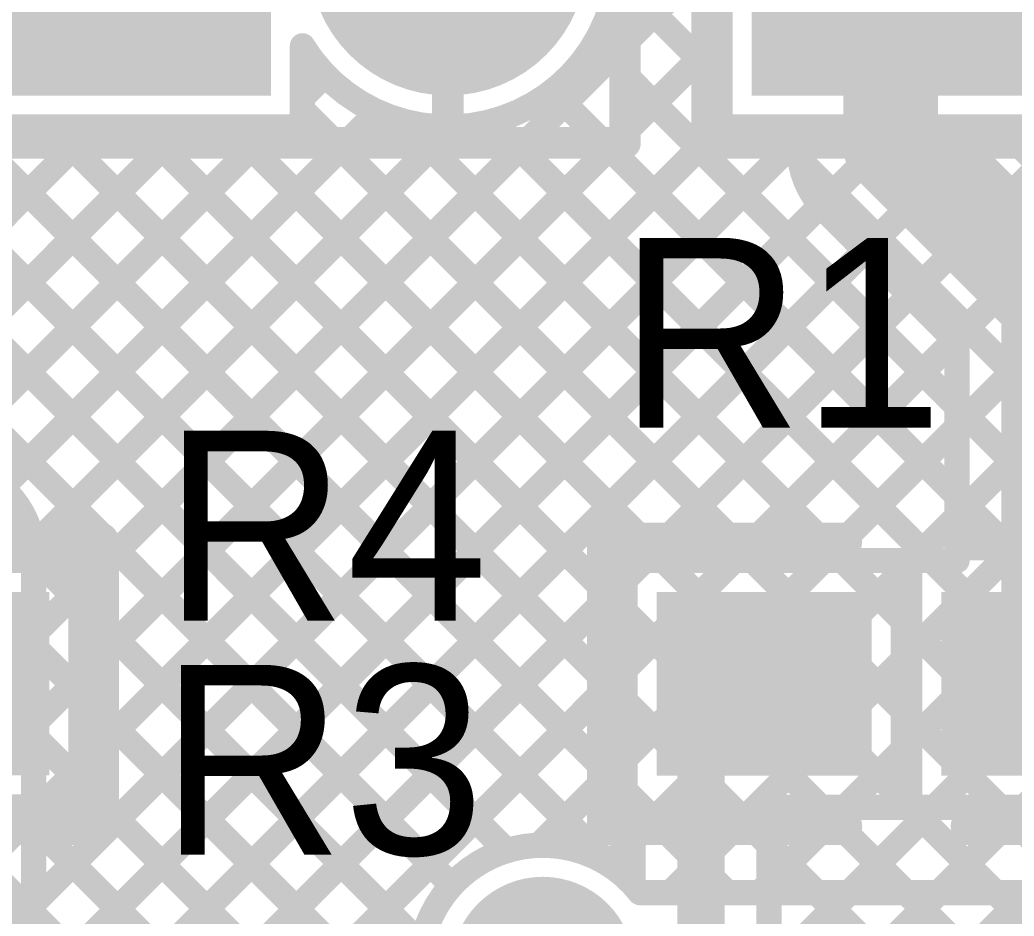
# Model space of a CAD drawing. Header units: millimetres. Extents: x 31.5 to 66.5, y 50.5 to 78.
# Drawn here: x 40.88 to 48.87, y 65.32 to 72.51 of the extents above; entities that cross this region are included whole.
import ezdxf

# ---------------------------------------------------------------- set-up
doc = ezdxf.new("R2010")
doc.units = ezdxf.units.MM
for name, color, linetype in [('BottomLayer', 5, 'Continuous'), ('BottomSolder', 6, 'Continuous'), ('MultiLayer', 9, 'Continuous'), ('PadHoleLayer', 156, 'Continuous'), ('TopLayer', 1, 'Continuous'), ('TopOverlay', 2, 'Continuous'), ('TopPaste', 8, 'Continuous'), ('TopSolder', 216, 'Continuous')]:
    doc.layers.add(name, color=color, linetype=linetype)

# ---------------------------------------------------------------- blocks, each defined once
blk = doc.blocks.new('P___DIP_2P_6')
at = {"layer": 'BottomLayer', "const_width": 1.016}
blk.add_lwpolyline([(2.032, 0, 1), (3.048, 0, 1)], format="xyb", close=True, dxfattribs=at)
at = {"layer": 'BottomLayer'}
blk.add_solid([(-1.016, -1.016), (1.016, -1.016), (-1.016, 1.016), (1.016, 1.016)], dxfattribs=at)
at = {"layer": 'BottomSolder', "const_width": 1.1176}
blk.add_lwpolyline([(1.9812, 0, 1), (3.0988, 0, 1)], format="xyb", close=True, dxfattribs=at)
at = {"layer": 'BottomSolder'}
blk.add_solid([(-1.1176, -1.1176), (1.1176, -1.1176), (-1.1176, 1.1176), (1.1176, 1.1176)], dxfattribs=at)
at = {"layer": 'MultiLayer', "const_width": 1.016}
blk.add_lwpolyline([(2.032, 0, 1), (3.048, 0, 1)], format="xyb", close=True, dxfattribs=at)
at = {"layer": 'MultiLayer'}
blk.add_solid([(-1.016, -1.016), (1.016, -1.016), (-1.016, 1.016), (1.016, 1.016)], dxfattribs=at)
at = {"layer": 'PadHoleLayer', "const_width": 0.508}
for points in [[(-0.254, 0, 1), (0.254, 0, 1)], [(2.286, 0, 1), (2.794, 0, 1)]]:
    blk.add_lwpolyline(points, format="xyb", close=True, dxfattribs=at)
at = {"layer": 'TopLayer', "const_width": 1.016}
blk.add_lwpolyline([(2.032, 0, 1), (3.048, 0, 1)], format="xyb", close=True, dxfattribs=at)
at = {"layer": 'TopLayer'}
blk.add_solid([(-1.016, -1.016), (1.016, -1.016), (-1.016, 1.016), (1.016, 1.016)], dxfattribs=at)
at = {"layer": 'TopOverlay', "const_width": 0.254}
for points in [[(-1.4732, 1.4986), (3.9624, 1.4986)], [(-1.4732, -1.4986), (-1.4732, 1.4986)], [(3.9624, -1.4986), (3.9624, 1.4986)], [(-1.4732, -1.4986), (3.9624, -1.4986)]]:
    blk.add_lwpolyline(points, dxfattribs=at)
at = {"layer": 'TopOverlay', "const_width": 0.127}
for points in [[(-1.5367, 1.4986, 1), (-1.4097, 1.4986, 1)], [(-1.5367, 1.4986, 1), (-1.4097, 1.4986, 1)], [(3.8989, 1.4986, 1), (4.0259, 1.4986, 1)], [(3.8989, 1.4986, 1), (4.0259, 1.4986, 1)], [(-1.5367, -1.4986, 1), (-1.4097, -1.4986, 1)], [(-1.5367, -1.4986, 1), (-1.4097, -1.4986, 1)], [(3.8989, -1.4986, 1), (4.0259, -1.4986, 1)], [(3.8989, -1.4986, 1), (4.0259, -1.4986, 1)]]:
    blk.add_lwpolyline(points, format="xyb", close=True, dxfattribs=at)
at = {"layer": 'TopSolder', "const_width": 1.1176}
blk.add_lwpolyline([(1.9812, 0, 1), (3.0988, 0, 1)], format="xyb", close=True, dxfattribs=at)
at = {"layer": 'TopSolder'}
blk.add_solid([(-1.1176, -1.1176), (1.1176, -1.1176), (-1.1176, 1.1176), (1.1176, 1.1176)], dxfattribs=at)
blk = doc.blocks.new('P___DIP_2P_8')
at = {"layer": 'BottomLayer', "const_width": 1.016}
blk.add_lwpolyline([(2.032, 0, 1), (3.048, 0, 1)], format="xyb", close=True, dxfattribs=at)
at = {"layer": 'BottomLayer'}
blk.add_solid([(-1.016, -1.016), (1.016, -1.016), (-1.016, 1.016), (1.016, 1.016)], dxfattribs=at)
at = {"layer": 'BottomSolder', "const_width": 1.1176}
blk.add_lwpolyline([(1.9812, 0, 1), (3.0988, 0, 1)], format="xyb", close=True, dxfattribs=at)
at = {"layer": 'BottomSolder'}
blk.add_solid([(-1.1176, -1.1176), (1.1176, -1.1176), (-1.1176, 1.1176), (1.1176, 1.1176)], dxfattribs=at)
at = {"layer": 'MultiLayer', "const_width": 1.016}
blk.add_lwpolyline([(2.032, 0, 1), (3.048, 0, 1)], format="xyb", close=True, dxfattribs=at)
at = {"layer": 'MultiLayer'}
blk.add_solid([(-1.016, -1.016), (1.016, -1.016), (-1.016, 1.016), (1.016, 1.016)], dxfattribs=at)
at = {"layer": 'PadHoleLayer', "const_width": 0.508}
for points in [[(-0.254, 0, 1), (0.254, 0, 1)], [(2.286, 0, 1), (2.794, 0, 1)]]:
    blk.add_lwpolyline(points, format="xyb", close=True, dxfattribs=at)
at = {"layer": 'TopLayer', "const_width": 1.016}
blk.add_lwpolyline([(2.032, 0, 1), (3.048, 0, 1)], format="xyb", close=True, dxfattribs=at)
at = {"layer": 'TopLayer'}
blk.add_solid([(-1.016, -1.016), (1.016, -1.016), (-1.016, 1.016), (1.016, 1.016)], dxfattribs=at)
at = {"layer": 'TopOverlay', "const_width": 0.254}
for points in [[(-1.4732, 1.4986), (3.9624, 1.4986)], [(-1.4732, -1.4986), (-1.4732, 1.4986)], [(3.9624, -1.4986), (3.9624, 1.4986)], [(-1.4732, -1.4986), (3.9624, -1.4986)]]:
    blk.add_lwpolyline(points, dxfattribs=at)
at = {"layer": 'TopOverlay', "const_width": 0.127}
for points in [[(-1.5367, 1.4986, 1), (-1.4097, 1.4986, 1)], [(-1.5367, 1.4986, 1), (-1.4097, 1.4986, 1)], [(3.8989, 1.4986, 1), (4.0259, 1.4986, 1)], [(3.8989, 1.4986, 1), (4.0259, 1.4986, 1)], [(-1.5367, -1.4986, 1), (-1.4097, -1.4986, 1)], [(-1.5367, -1.4986, 1), (-1.4097, -1.4986, 1)], [(3.8989, -1.4986, 1), (4.0259, -1.4986, 1)], [(3.8989, -1.4986, 1), (4.0259, -1.4986, 1)]]:
    blk.add_lwpolyline(points, format="xyb", close=True, dxfattribs=at)
at = {"layer": 'TopSolder', "const_width": 1.1176}
blk.add_lwpolyline([(1.9812, 0, 1), (3.0988, 0, 1)], format="xyb", close=True, dxfattribs=at)
at = {"layer": 'TopSolder'}
blk.add_solid([(-1.1176, -1.1176), (1.1176, -1.1176), (-1.1176, 1.1176), (1.1176, 1.1176)], dxfattribs=at)
blk = doc.blocks.new('0805_14')
at = {"layer": 'TopLayer'}
for points in [[(-0.762, -0.6366), (0.762, -0.6366), (-0.762, 0.6334), (0.762, 0.6334)], [(1.524, -0.6366), (3.048, -0.6366), (1.524, 0.6334), (3.048, 0.6334)]]:
    blk.add_solid(points, dxfattribs=at)
at = {"layer": 'TopOverlay', "const_width": 0.3048}
for points in [[(-1.27, -1.1446), (-1.27, 1.1414)], [(-1.27, 1.1414), (0.635, 1.1414)], [(1.651, 1.1414), (3.556, 1.1414)], [(3.556, -1.1446), (3.556, 1.1414)], [(-1.27, -1.1446), (0.635, -1.1446)], [(1.651, -1.1446), (3.556, -1.1446)]]:
    blk.add_lwpolyline(points, dxfattribs=at)
at = {"layer": 'TopOverlay', "const_width": 0.1524}
for points in [[(-1.3462, 1.1414, 1), (-1.1938, 1.1414, 1)], [(-1.3462, 1.1414, 1), (-1.1938, 1.1414, 1)], [(0.5588, 1.1414, 1), (0.7112, 1.1414, 1)], [(1.5748, 1.1414, 1), (1.7272, 1.1414, 1)], [(3.4798, 1.1414, 1), (3.6322, 1.1414, 1)], [(3.4798, 1.1414, 1), (3.6322, 1.1414, 1)], [(-1.3462, -1.1446, 1), (-1.1938, -1.1446, 1)], [(-1.3462, -1.1446, 1), (-1.1938, -1.1446, 1)], [(0.5588, -1.1446, 1), (0.7112, -1.1446, 1)], [(1.5748, -1.1446, 1), (1.7272, -1.1446, 1)], [(3.4798, -1.1446, 1), (3.6322, -1.1446, 1)], [(3.4798, -1.1446, 1), (3.6322, -1.1446, 1)]]:
    blk.add_lwpolyline(points, format="xyb", close=True, dxfattribs=at)
at = {"layer": 'TopPaste'}
for points in [[(-0.762, -0.6366), (0.762, -0.6366), (-0.762, 0.6334), (0.762, 0.6334)], [(1.524, -0.6366), (3.048, -0.6366), (1.524, 0.6334), (3.048, 0.6334)]]:
    blk.add_solid(points, dxfattribs=at)
at = {"layer": 'TopSolder'}
for points in [[(-0.8636, -0.7382), (0.8636, -0.7382), (-0.8636, 0.735), (0.8636, 0.735)], [(1.4224, -0.7382), (3.1496, -0.7382), (1.4224, 0.735), (3.1496, 0.735)]]:
    blk.add_solid(points, dxfattribs=at)
blk = doc.blocks.new('0805_17')
at = {"layer": 'TopLayer'}
for points in [[(-0.762, -0.6366), (0.762, -0.6366), (-0.762, 0.6334), (0.762, 0.6334)], [(1.524, -0.6366), (3.048, -0.6366), (1.524, 0.6334), (3.048, 0.6334)]]:
    blk.add_solid(points, dxfattribs=at)
at = {"layer": 'TopOverlay', "const_width": 0.3048}
for points in [[(-1.27, 1.1414), (-1.27, -1.1446)], [(0.635, 1.1414), (-1.27, 1.1414)], [(3.556, 1.1414), (1.651, 1.1414)], [(3.556, 1.1414), (3.556, -1.1446)], [(0.635, -1.1446), (-1.27, -1.1446)], [(3.556, -1.1446), (1.651, -1.1446)]]:
    blk.add_lwpolyline(points, dxfattribs=at)
at = {"layer": 'TopOverlay', "const_width": 0.1524}
for points in [[(-1.3462, 1.1414, 1), (-1.1938, 1.1414, 1)], [(-1.3462, 1.1414, 1), (-1.1938, 1.1414, 1)], [(0.5588, 1.1414, 1), (0.7112, 1.1414, 1)], [(1.5748, 1.1414, 1), (1.7272, 1.1414, 1)], [(3.4798, 1.1414, 1), (3.6322, 1.1414, 1)], [(3.4798, 1.1414, 1), (3.6322, 1.1414, 1)], [(-1.3462, -1.1446, 1), (-1.1938, -1.1446, 1)], [(-1.3462, -1.1446, 1), (-1.1938, -1.1446, 1)], [(0.5588, -1.1446, 1), (0.7112, -1.1446, 1)], [(1.5748, -1.1446, 1), (1.7272, -1.1446, 1)], [(3.4798, -1.1446, 1), (3.6322, -1.1446, 1)], [(3.4798, -1.1446, 1), (3.6322, -1.1446, 1)]]:
    blk.add_lwpolyline(points, format="xyb", close=True, dxfattribs=at)
at = {"layer": 'TopPaste'}
for points in [[(-0.762, -0.6366), (0.762, -0.6366), (-0.762, 0.6334), (0.762, 0.6334)], [(1.524, -0.6366), (3.048, -0.6366), (1.524, 0.6334), (3.048, 0.6334)]]:
    blk.add_solid(points, dxfattribs=at)
at = {"layer": 'TopSolder'}
for points in [[(-0.8636, -0.7382), (0.8636, -0.7382), (-0.8636, 0.735), (0.8636, 0.735)], [(1.4224, -0.7382), (3.1496, -0.7382), (1.4224, 0.735), (3.1496, 0.735)]]:
    blk.add_solid(points, dxfattribs=at)

msp = doc.modelspace()

# ---------------------------------------------------------------- linework, layer by layer
at = {"layer": 'BottomLayer'}
for points, const_width in [([(45.6169, 65.7327), (57.2526, 77.3684)], 0.2032), ([(46.1092, 65.5066), (57.971, 77.3684)], 0.2032), ([(46.8277, 65.5066), (58.6895, 77.3684)], 0.2032), ([(46.8277, 65.5066), (58.6895, 77.3684)], 0.2032), ([(47.5461, 65.5066), (59.4079, 77.3684)], 0.2032), ([(48.2645, 65.5066), (60.1263, 77.3684)], 0.2032), ([(46.5074, 71.6534), (46.5074, 74.3966)], 0.2032), ([(40.9956, 67.5772), (46.5074, 73.089)], 0.2032), ([(44.323, 71.755), (44.323, 73.025)], 0.254), ([(45.6841, 72.8553), (46.5074, 72.032)], 0.2032), ([(40.9956, 66.8587), (46.5074, 72.3705)], 0.2032), ([(43.1546, 71.6534), (43.1546, 72.3066)], 0.2032), ([(45.5001, 72.3209), (51.3674, 66.4535)], 0.2032), ([(43.1546, 71.8914), (43.3359, 72.0727)], 0.2032), ([(45.1623, 71.9402), (51.0082, 66.0943)], 0.2032), ([(40.9956, 63.2666), (49.6312, 71.9022)], 0.2032), ([(40.7407, 68.7591), (43.7571, 71.7756)], 0.2032), ([(43.1546, 71.7927), (49.4407, 65.5066)], 0.2032), ([(39.5986, 71.7566), (45.633, 65.7222)], 0.2032), ([(43.9647, 71.701), (50.1591, 65.5066)], 0.2032), ([(44.6827, 71.7014), (50.649, 65.7351)], 0.2032), ([(45.0529, 65.8871), (50.9102, 71.7444)], 0.2032), ([(38.9834, 71.6534), (44.7932, 65.8436)], 0.2032), ([(39.663, 69.8367), (41.4797, 71.6534)], 0.2032), ([(40.0222, 69.4775), (42.1981, 71.6534)], 0.2032), ([(40.3814, 69.1183), (42.9166, 71.6534)], 0.2032), ([(40.4114, 71.6534), (43.1546, 71.6534)], 0.2032), ([(40.4202, 71.6534), (46.567, 65.5066)], 0.2032), ([(40.99, 68.29), (44.3538, 71.6537)], 0.2032), ([(40.9956, 62.5482), (50.1313, 71.6839)], 0.2032), ([(40.9956, 63.9851), (48.6639, 71.6534)], 0.2032), ([(40.9956, 65.4219), (47.2271, 71.6534)], 0.2032), ([(40.9956, 64.7035), (47.9455, 71.6534)], 0.2032), ([(40.9956, 66.1403), (46.5087, 71.6534)], 0.2032), ([(41.1386, 71.6534), (47.2854, 65.5066)], 0.2032), ([(41.8571, 71.6534), (48.0039, 65.5066)], 0.2032), ([(42.5755, 71.6534), (48.7223, 65.5066)], 0.2032), ([(46.5074, 71.6534), (49.2506, 71.6534)], 0.2032), ([(46.886, 71.6534), (51.7839, 66.7555)], 0.2032), ([(47.6044, 71.6534), (52.4812, 66.7766)], 0.2032), ([(48.3228, 71.6534), (53.1996, 66.7766)], 0.2032), ([(38.9636, 70.9548), (44.3534, 65.5649)], 0.2032), ([(40.9956, 68.2044), (44.1128, 65.0871)], 0.2032), ([(40.9956, 61.2414), (40.9956, 68.199)], 0.2032), ([(40.9956, 67.4859), (54.04, 54.4415)], 0.2032), ([(40.9956, 66.7675), (53.5418, 54.2213)], 0.2032), ([(40.9956, 66.0491), (53.2213, 53.8233)], 0.2032), ([(45.8658, 65.5066), (50.4205, 65.5066)], 0.2032), ([(40.9956, 65.3307), (53.1114, 53.2149)], 0.2032)]:
    msp.add_lwpolyline(points, dxfattribs=dict(at, const_width=const_width))
at = {"layer": 'BottomLayer', "const_width": 0.2032}
for points in [[(45.6946, 73.025, -0.756388), (43.1546, 72.3066)], [(40.7799, 68.7199, -0.198912), (40.9956, 68.199)], [(40.7799, 68.7199, -0.198912), (40.9956, 68.199)], [(45.8658, 64.2874, -2.905869), (45.8658, 65.5066)]]:
    msp.add_lwpolyline(points, format="xyb", dxfattribs=at)
at = {"layer": 'BottomLayer'}
for points, const_width in [([(46.4566, 72.3705, 1), (46.5582, 72.3705, 1)], 0.1016), ([(43.1038, 72.3066, 1), (43.2054, 72.3066, 1)], 0.1016), ([(43.1038, 72.3066, 1), (43.2054, 72.3066, 1)], 0.1016), ([(45.4493, 72.3209, 1), (45.5509, 72.3209, 1)], 0.1016), ([(43.2851, 72.0727, 1), (43.3867, 72.0727, 1)], 0.1016), ([(46.4566, 72.032, 1), (46.5582, 72.032, 1)], 0.1016), ([(45.1115, 71.9402, 1), (45.2131, 71.9402, 1)], 0.1016), ([(43.1038, 71.8914, 1), (43.2054, 71.8914, 1)], 0.1016), ([(43.1038, 71.7927, 1), (43.2054, 71.7927, 1)], 0.1016), ([(43.7063, 71.7756, 1), (43.8079, 71.7756, 1)], 0.1016), ([(44.2595, 71.755, 1), (44.3865, 71.755, 1)], 0.127), ([(43.9139, 71.701, 1), (44.0155, 71.701, 1)], 0.1016), ([(44.6319, 71.7014, 1), (44.7335, 71.7014, 1)], 0.1016), ([(41.0878, 71.6534, 1), (41.1894, 71.6534, 1)], 0.1016), ([(41.4289, 71.6534, 1), (41.5305, 71.6534, 1)], 0.1016), ([(41.8063, 71.6534, 1), (41.9079, 71.6534, 1)], 0.1016), ([(42.1473, 71.6534, 1), (42.2489, 71.6534, 1)], 0.1016), ([(42.5247, 71.6534, 1), (42.6263, 71.6534, 1)], 0.1016), ([(42.8658, 71.6534, 1), (42.9674, 71.6534, 1)], 0.1016), ([(43.1038, 71.6534, 1), (43.2054, 71.6534, 1)], 0.1016), ([(43.1038, 71.6534, 1), (43.2054, 71.6534, 1)], 0.1016), ([(44.303, 71.6537, 1), (44.4046, 71.6537, 1)], 0.1016), ([(46.4566, 71.6534, 1), (46.5582, 71.6534, 1)], 0.1016), ([(46.4566, 71.6534, 1), (46.5582, 71.6534, 1)], 0.1016), ([(46.4579, 71.6534, 1), (46.5595, 71.6534, 1)], 0.1016), ([(46.8352, 71.6534, 1), (46.9368, 71.6534, 1)], 0.1016), ([(47.1763, 71.6534, 1), (47.2779, 71.6534, 1)], 0.1016), ([(47.5536, 71.6534, 1), (47.6552, 71.6534, 1)], 0.1016), ([(47.8947, 71.6534, 1), (47.9963, 71.6534, 1)], 0.1016), ([(48.272, 71.6534, 1), (48.3736, 71.6534, 1)], 0.1016), ([(48.6131, 71.6534, 1), (48.7147, 71.6534, 1)], 0.1016), ([(40.9392, 68.29, 1), (41.0408, 68.29, 1)], 0.1016), ([(40.9448, 68.2044, 1), (41.0464, 68.2044, 1)], 0.1016), ([(40.9448, 68.199, 1), (41.0464, 68.199, 1)], 0.1016), ([(40.9448, 68.199, 1), (41.0464, 68.199, 1)], 0.1016), ([(40.9448, 68.199, 1), (41.0464, 68.199, 1)], 0.1016), ([(40.9448, 67.5772, 1), (41.0464, 67.5772, 1)], 0.1016), ([(40.9448, 67.4859, 1), (41.0464, 67.4859, 1)], 0.1016), ([(40.9448, 66.8587, 1), (41.0464, 66.8587, 1)], 0.1016), ([(40.9448, 66.7675, 1), (41.0464, 66.7675, 1)], 0.1016), ([(40.9448, 66.1403, 1), (41.0464, 66.1403, 1)], 0.1016), ([(40.9448, 66.0491, 1), (41.0464, 66.0491, 1)], 0.1016), ([(45.0021, 65.8871, 1), (45.1037, 65.8871, 1)], 0.1016), ([(44.7424, 65.8436, 1), (44.844, 65.8436, 1)], 0.1016), ([(45.5661, 65.7327, 1), (45.6677, 65.7327, 1)], 0.1016), ([(45.5822, 65.7222, 1), (45.6838, 65.7222, 1)], 0.1016), ([(44.3026, 65.5649, 1), (44.4042, 65.5649, 1)], 0.1016), ([(45.815, 65.5066, 1), (45.9166, 65.5066, 1)], 0.1016), ([(45.815, 65.5066, 1), (45.9166, 65.5066, 1)], 0.1016), ([(46.0584, 65.5066, 1), (46.16, 65.5066, 1)], 0.1016), ([(46.5162, 65.5066, 1), (46.6178, 65.5066, 1)], 0.1016), ([(46.7769, 65.5066, 1), (46.8785, 65.5066, 1)], 0.1016), ([(46.7769, 65.5066, 1), (46.8785, 65.5066, 1)], 0.1016), ([(47.2346, 65.5066, 1), (47.3362, 65.5066, 1)], 0.1016), ([(47.4953, 65.5066, 1), (47.5969, 65.5066, 1)], 0.1016), ([(47.9531, 65.5066, 1), (48.0547, 65.5066, 1)], 0.1016), ([(48.2137, 65.5066, 1), (48.3153, 65.5066, 1)], 0.1016), ([(48.6715, 65.5066, 1), (48.7731, 65.5066, 1)], 0.1016), ([(40.9448, 65.4219, 1), (41.0464, 65.4219, 1)], 0.1016), ([(44.7675, 64.897, 1), (45.4025, 64.897, 1)], 0.635), ([(40.9448, 65.3307, 1), (41.0464, 65.3307, 1)], 0.1016)]:
    msp.add_lwpolyline(points, format="xyb", close=True, dxfattribs=dict(at, const_width=const_width))
at = {"layer": 'BottomSolder', "const_width": 0.7366}
msp.add_lwpolyline([(44.7167, 64.897, 1), (45.4533, 64.897, 1)], format="xyb", close=True, dxfattribs=at)
at = {"layer": 'MultiLayer', "const_width": 0.635}
msp.add_lwpolyline([(44.7675, 64.897, 1), (45.4025, 64.897, 1)], format="xyb", close=True, dxfattribs=at)
at = {"layer": 'TopLayer'}
for points, const_width in [([(46.5074, 71.6534), (46.5074, 74.3204)], 0.2032), ([(47.879, 71.501), (47.879, 73.025)], 0.762), ([(41.3766, 67.9582), (46.5074, 73.089)], 0.2032), ([(44.323, 71.755), (44.323, 73.025)], 0.254), ([(45.6841, 72.8553), (46.5074, 72.032)], 0.2032), ([(41.3766, 67.2397), (46.5074, 72.3705)], 0.2032), ([(43.1546, 71.6534), (43.1546, 72.3066)], 0.2032), ([(45.5001, 72.3209), (48.4124, 69.4086)], 0.2032), ([(43.1546, 71.8914), (43.3359, 72.0727)], 0.2032), ([(45.1623, 71.9402), (48.4124, 68.6901)], 0.2032), ([(40.1568, 68.1752), (43.7571, 71.7756)], 0.2032), ([(43.1546, 71.7927), (46.7737, 68.1736)], 0.2032), ([(47.879, 71.501), (49.149, 70.231)], 0.762), ([(39.5986, 71.7566), (45.633, 65.7222)], 0.2032), ([(43.9647, 71.701), (47.4921, 68.1736)], 0.2032), ([(44.6827, 71.7014), (48.2106, 68.1736)], 0.2032), ([(37.5465, 71.6534), (41.0247, 68.1752)], 0.2032), ([(38.0016, 68.1752), (41.4797, 71.6534)], 0.2032), ([(38.265, 71.6534), (44.3534, 65.5649)], 0.2032), ([(38.72, 68.1752), (42.1981, 71.6534)], 0.2032), ([(38.9834, 71.6534), (44.7932, 65.8436)], 0.2032), ([(39.4384, 68.1752), (42.9166, 71.6534)], 0.2032), ([(40.4114, 71.6534), (43.1546, 71.6534)], 0.2032), ([(40.4202, 71.6534), (45.7454, 66.3282)], 0.2032), ([(40.8752, 68.1752), (44.3538, 71.6537)], 0.2032), ([(41.1386, 71.6534), (45.7454, 67.0466)], 0.2032), ([(41.3766, 66.5213), (46.5087, 71.6534)], 0.2032), ([(41.8571, 71.6534), (45.7454, 67.7651)], 0.2032), ([(42.5755, 71.6534), (46.0553, 68.1736)], 0.2032), ([(46.5074, 71.6534), (47.1424, 71.6534)], 0.2032), ([(46.886, 71.6534), (47.1511, 71.3883)], 0.2032), ([(47.1424, 71.501), (47.1424, 71.6534)], 0.2032), ([(48.7683, 71.6534), (49.6699, 70.7519)], 0.2032), ([(48.7683, 71.6534), (49.2506, 71.6534)], 0.2032), ([(40.5638, 64.9901), (47.1424, 71.5687)], 0.2032), ([(40.767, 64.4749), (47.317, 71.0249)], 0.2032), ([(47.3581, 70.9801), (48.4124, 69.9259)], 0.2032), ([(41.2471, 64.2366), (47.6744, 70.6639)], 0.2032), ([(49.149, 67.183), (49.149, 70.231)], 0.762), ([(45.9026, 68.1736), (48.0336, 70.3047)], 0.2032), ([(46.621, 68.1736), (48.3928, 69.9455)], 0.2032), ([(48.4124, 68.1736), (48.4124, 69.9259)], 0.2032), ([(47.3394, 68.1736), (48.4124, 69.2466)], 0.2032), ([(48.0578, 68.1736), (48.4124, 68.5282)], 0.2032), ([(39.1414, 68.1752), (41.3766, 68.1752)], 0.2032), ([(41.3766, 66.194), (41.3766, 68.1752)], 0.2032), ([(45.7454, 66.1924), (45.7454, 68.1736)], 0.2032), ([(45.7454, 68.0164), (45.9026, 68.1736)], 0.2032), ([(45.7454, 68.1736), (47.9806, 68.1736)], 0.2032), ([(47.9806, 66.1924), (47.9806, 68.1736)], 0.2032), ([(48.0314, 66.1924), (48.0314, 68.1736)], 0.2032), ([(48.0314, 68.1736), (48.4124, 68.1736)], 0.2032), ([(42.4736, 64.7446), (45.7454, 68.0164)], 0.2032), ([(41.3766, 67.8233), (44.1128, 65.0871)], 0.2032), ([(49.149, 67.183), (50.419, 65.913)], 0.762), ([(43.192, 64.7446), (45.7454, 67.298)], 0.2032), ([(46.355, 66.675), (46.863, 67.183)], 0.381), ([(41.3766, 67.1049), (43.7369, 64.7446)], 0.2032), ([(46.355, 63.627), (46.355, 66.675)], 0.381), ([(45.0529, 65.8871), (45.7454, 66.5796)], 0.2032), ([(41.3766, 66.3865), (43.0185, 64.7446)], 0.2032), ([(40.5638, 65.7085), (41.0493, 66.194)], 0.2032), ([(40.5638, 66.194), (41.3766, 66.194)], 0.2032), ([(40.8507, 66.194), (42.3001, 64.7446)], 0.2032), ([(45.8089, 65.5732), (45.8089, 66.1924)], 0.2032), ([(46.9011, 64.6176), (46.9011, 66.1924)], 0.2032), ([(46.9011, 66.1924), (47.9806, 66.1924)], 0.2032), ([(46.9011, 64.8616), (48.2319, 66.1924)], 0.2032), ([(46.9011, 65.58), (47.5135, 66.1924)], 0.2032), ([(46.9011, 65.58), (47.5135, 66.1924)], 0.2032), ([(47.2106, 64.4527), (48.9503, 66.1924)], 0.2032), ([(47.3181, 66.1924), (49.0529, 64.4576)], 0.2032), ([(48.0314, 66.1924), (49.0979, 66.1924)], 0.2032), ([(48.0365, 66.1924), (49.4565, 64.7724)], 0.2032), ([(48.7549, 66.1924), (50.1392, 64.8081)], 0.2032), ([(45.6169, 65.7327), (45.8089, 65.9247)], 0.2032), ([(46.9011, 65.8909), (49.2539, 63.5381)], 0.2032), ([(47.2106, 63.7343), (49.3833, 65.907)], 0.2032), ([(40.5638, 65.7625), (42.064, 64.2622)], 0.2032)]:
    msp.add_lwpolyline(points, dxfattribs=dict(at, const_width=const_width))
at = {"layer": 'TopLayer', "const_width": 0.2032}
for points in [[(45.6946, 73.025, -0.756388), (43.1546, 72.3066)], [(47.3581, 70.9801, -0.198912), (47.1424, 71.501)], [(47.3581, 70.9801, -0.198912), (47.1424, 71.501)], [(44.1018, 64.7759, -0.726349), (45.8089, 65.5732)]]:
    msp.add_lwpolyline(points, format="xyb", dxfattribs=at)
at = {"layer": 'TopLayer'}
for points, const_width in [([(46.4566, 72.3705, 1), (46.5582, 72.3705, 1)], 0.1016), ([(43.1038, 72.3066, 1), (43.2054, 72.3066, 1)], 0.1016), ([(43.1038, 72.3066, 1), (43.2054, 72.3066, 1)], 0.1016), ([(45.4493, 72.3209, 1), (45.5509, 72.3209, 1)], 0.1016), ([(43.2851, 72.0727, 1), (43.3867, 72.0727, 1)], 0.1016), ([(46.4566, 72.032, 1), (46.5582, 72.032, 1)], 0.1016), ([(45.1115, 71.9402, 1), (45.2131, 71.9402, 1)], 0.1016), ([(43.1038, 71.8914, 1), (43.2054, 71.8914, 1)], 0.1016), ([(43.1038, 71.7927, 1), (43.2054, 71.7927, 1)], 0.1016), ([(43.7063, 71.7756, 1), (43.8079, 71.7756, 1)], 0.1016), ([(44.2595, 71.755, 1), (44.3865, 71.755, 1)], 0.127), ([(47.6885, 71.501, 1), (48.0695, 71.501, 1)], 0.381), ([(47.6885, 71.501, 1), (48.0695, 71.501, 1)], 0.381), ([(43.9139, 71.701, 1), (44.0155, 71.701, 1)], 0.1016), ([(44.6319, 71.7014, 1), (44.7335, 71.7014, 1)], 0.1016), ([(41.0878, 71.6534, 1), (41.1894, 71.6534, 1)], 0.1016), ([(41.4289, 71.6534, 1), (41.5305, 71.6534, 1)], 0.1016), ([(41.8063, 71.6534, 1), (41.9079, 71.6534, 1)], 0.1016), ([(42.1473, 71.6534, 1), (42.2489, 71.6534, 1)], 0.1016), ([(42.5247, 71.6534, 1), (42.6263, 71.6534, 1)], 0.1016), ([(42.8658, 71.6534, 1), (42.9674, 71.6534, 1)], 0.1016), ([(43.1038, 71.6534, 1), (43.2054, 71.6534, 1)], 0.1016), ([(43.1038, 71.6534, 1), (43.2054, 71.6534, 1)], 0.1016), ([(44.303, 71.6537, 1), (44.4046, 71.6537, 1)], 0.1016), ([(46.4566, 71.6534, 1), (46.5582, 71.6534, 1)], 0.1016), ([(46.4566, 71.6534, 1), (46.5582, 71.6534, 1)], 0.1016), ([(46.4579, 71.6534, 1), (46.5595, 71.6534, 1)], 0.1016), ([(46.8352, 71.6534, 1), (46.9368, 71.6534, 1)], 0.1016), ([(47.0916, 71.6534, 1), (47.1932, 71.6534, 1)], 0.1016), ([(47.0916, 71.6534, 1), (47.1932, 71.6534, 1)], 0.1016), ([(48.7175, 71.6534, 1), (48.8191, 71.6534, 1)], 0.1016), ([(48.7175, 71.6534, 1), (48.8191, 71.6534, 1)], 0.1016), ([(47.0916, 71.5687, 1), (47.1932, 71.5687, 1)], 0.1016), ([(47.0916, 71.501, 1), (47.1932, 71.501, 1)], 0.1016), ([(47.0916, 71.501, 1), (47.1932, 71.501, 1)], 0.1016), ([(47.0916, 71.501, 1), (47.1932, 71.501, 1)], 0.1016), ([(47.1003, 71.3883, 1), (47.2019, 71.3883, 1)], 0.1016), ([(47.2662, 71.0249, 1), (47.3678, 71.0249, 1)], 0.1016), ([(47.3073, 70.9801, 1), (47.4089, 70.9801, 1)], 0.1016), ([(47.3073, 70.9801, 1), (47.4089, 70.9801, 1)], 0.1016), ([(47.3073, 70.9801, 1), (47.4089, 70.9801, 1)], 0.1016), ([(47.6236, 70.6639, 1), (47.7252, 70.6639, 1)], 0.1016), ([(48.9585, 70.231, 1), (49.3395, 70.231, 1)], 0.381), ([(48.9585, 70.231, 1), (49.3395, 70.231, 1)], 0.381), ([(47.9828, 70.3047, 1), (48.0844, 70.3047, 1)], 0.1016), ([(48.342, 69.9455, 1), (48.4436, 69.9455, 1)], 0.1016), ([(48.3616, 69.9259, 1), (48.4632, 69.9259, 1)], 0.1016), ([(48.3616, 69.9259, 1), (48.4632, 69.9259, 1)], 0.1016), ([(48.3616, 69.4086, 1), (48.4632, 69.4086, 1)], 0.1016), ([(48.3616, 69.2466, 1), (48.4632, 69.2466, 1)], 0.1016), ([(48.3616, 68.6901, 1), (48.4632, 68.6901, 1)], 0.1016), ([(48.3616, 68.5282, 1), (48.4632, 68.5282, 1)], 0.1016), ([(40.8244, 68.1752, 1), (40.926, 68.1752, 1)], 0.1016), ([(40.9739, 68.1752, 1), (41.0755, 68.1752, 1)], 0.1016), ([(41.3258, 68.1752, 1), (41.4274, 68.1752, 1)], 0.1016), ([(41.3258, 68.1752, 1), (41.4274, 68.1752, 1)], 0.1016), ([(45.6946, 68.1736, 1), (45.7962, 68.1736, 1)], 0.1016), ([(45.6946, 68.1736, 1), (45.7962, 68.1736, 1)], 0.1016), ([(45.8518, 68.1736, 1), (45.9534, 68.1736, 1)], 0.1016), ([(45.8518, 68.1736, 1), (45.9534, 68.1736, 1)], 0.1016), ([(46.0045, 68.1736, 1), (46.1061, 68.1736, 1)], 0.1016), ([(46.5702, 68.1736, 1), (46.6718, 68.1736, 1)], 0.1016), ([(46.7229, 68.1736, 1), (46.8245, 68.1736, 1)], 0.1016), ([(47.2886, 68.1736, 1), (47.3902, 68.1736, 1)], 0.1016), ([(47.4413, 68.1736, 1), (47.5429, 68.1736, 1)], 0.1016), ([(47.9298, 68.1736, 1), (48.0314, 68.1736, 1)], 0.1016), ([(47.9298, 68.1736, 1), (48.0314, 68.1736, 1)], 0.1016), ([(47.9806, 68.1736, 1), (48.0822, 68.1736, 1)], 0.1016), ([(47.9806, 68.1736, 1), (48.0822, 68.1736, 1)], 0.1016), ([(48.007, 68.1736, 1), (48.1086, 68.1736, 1)], 0.1016), ([(48.1598, 68.1736, 1), (48.2614, 68.1736, 1)], 0.1016), ([(48.3616, 68.1736, 1), (48.4632, 68.1736, 1)], 0.1016), ([(48.3616, 68.1736, 1), (48.4632, 68.1736, 1)], 0.1016), ([(41.3258, 67.9582, 1), (41.4274, 67.9582, 1)], 0.1016), ([(45.6946, 68.0164, 1), (45.7962, 68.0164, 1)], 0.1016), ([(45.6946, 68.0164, 1), (45.7962, 68.0164, 1)], 0.1016), ([(41.3258, 67.8233, 1), (41.4274, 67.8233, 1)], 0.1016), ([(45.6946, 67.7651, 1), (45.7962, 67.7651, 1)], 0.1016), ([(48.9585, 67.183, 1), (49.3395, 67.183, 1)], 0.381), ([(48.9585, 67.183, 1), (49.3395, 67.183, 1)], 0.381), ([(41.3258, 67.2397, 1), (41.4274, 67.2397, 1)], 0.1016), ([(45.6946, 67.298, 1), (45.7962, 67.298, 1)], 0.1016), ([(46.7677, 67.183, 1), (46.9582, 67.183, 1)], 0.1905), ([(41.3258, 67.1049, 1), (41.4274, 67.1049, 1)], 0.1016), ([(45.6946, 67.0466, 1), (45.7962, 67.0466, 1)], 0.1016), ([(46.2597, 66.675, 1), (46.4502, 66.675, 1)], 0.1905), ([(46.2597, 66.675, 1), (46.4502, 66.675, 1)], 0.1905), ([(45.6946, 66.5796, 1), (45.7962, 66.5796, 1)], 0.1016), ([(41.3258, 66.5213, 1), (41.4274, 66.5213, 1)], 0.1016), ([(41.3258, 66.3865, 1), (41.4274, 66.3865, 1)], 0.1016), ([(45.6946, 66.3282, 1), (45.7962, 66.3282, 1)], 0.1016), ([(40.7999, 66.194, 1), (40.9015, 66.194, 1)], 0.1016), ([(40.9985, 66.194, 1), (41.1001, 66.194, 1)], 0.1016), ([(41.3258, 66.194, 1), (41.4274, 66.194, 1)], 0.1016), ([(41.3258, 66.194, 1), (41.4274, 66.194, 1)], 0.1016), ([(45.6946, 66.1924, 1), (45.7962, 66.1924, 1)], 0.1016), ([(45.7581, 66.1924, 1), (45.8597, 66.1924, 1)], 0.1016), ([(46.8503, 66.1924, 1), (46.9519, 66.1924, 1)], 0.1016), ([(46.8503, 66.1924, 1), (46.9519, 66.1924, 1)], 0.1016), ([(47.2673, 66.1924, 1), (47.3689, 66.1924, 1)], 0.1016), ([(47.4627, 66.1924, 1), (47.5643, 66.1924, 1)], 0.1016), ([(47.4627, 66.1924, 1), (47.5643, 66.1924, 1)], 0.1016), ([(47.9298, 66.1924, 1), (48.0314, 66.1924, 1)], 0.1016), ([(47.9298, 66.1924, 1), (48.0314, 66.1924, 1)], 0.1016), ([(47.9806, 66.1924, 1), (48.0822, 66.1924, 1)], 0.1016), ([(47.9806, 66.1924, 1), (48.0822, 66.1924, 1)], 0.1016), ([(47.9857, 66.1924, 1), (48.0873, 66.1924, 1)], 0.1016), ([(48.1811, 66.1924, 1), (48.2827, 66.1924, 1)], 0.1016), ([(48.7041, 66.1924, 1), (48.8057, 66.1924, 1)], 0.1016), ([(48.8995, 66.1924, 1), (49.0011, 66.1924, 1)], 0.1016), ([(45.0021, 65.8871, 1), (45.1037, 65.8871, 1)], 0.1016), ([(45.7581, 65.9247, 1), (45.8597, 65.9247, 1)], 0.1016), ([(46.8503, 65.8909, 1), (46.9519, 65.8909, 1)], 0.1016), ([(44.7424, 65.8436, 1), (44.844, 65.8436, 1)], 0.1016), ([(45.5661, 65.7327, 1), (45.6677, 65.7327, 1)], 0.1016), ([(45.5822, 65.7222, 1), (45.6838, 65.7222, 1)], 0.1016), ([(44.3026, 65.5649, 1), (44.4042, 65.5649, 1)], 0.1016), ([(45.7581, 65.5732, 1), (45.8597, 65.5732, 1)], 0.1016), ([(45.7581, 65.5732, 1), (45.8597, 65.5732, 1)], 0.1016), ([(46.8503, 65.58, 1), (46.9519, 65.58, 1)], 0.1016), ([(46.8503, 65.58, 1), (46.9519, 65.58, 1)], 0.1016), ([(44.7675, 64.897, 1), (45.4025, 64.897, 1)], 0.635)]:
    msp.add_lwpolyline(points, format="xyb", close=True, dxfattribs=dict(at, const_width=const_width))
at = {"layer": 'TopSolder', "const_width": 0.7366}
msp.add_lwpolyline([(44.7167, 64.897, 1), (45.4533, 64.897, 1)], format="xyb", close=True, dxfattribs=at)

# ---------------------------------------------------------------- block references
for name, p in [('P___DIP_2P_6', (41.783, 73.025)), ('P___DIP_2P_8', (47.879, 73.025))]:
    msp.add_blockref(name, p)
for name, p, rotation in [('0805_17', (40.259, 67.183), 180), ('0805_14', (46.863, 67.1846), 360)]:
    msp.add_blockref(name, p, dxfattribs=dict(rotation=rotation))

# ---------------------------------------------------------------- texts
at = {"layer": 'TopOverlay'}
for s, p in [('R1', (45.6946, 69.2404)), ('R4', (42.037, 67.691)), ('R3', (42.0116, 65.8114))]:
    msp.add_text(s, height=1.524, dxfattribs=at).set_placement(p)

doc.saveas('drawing.dxf')
